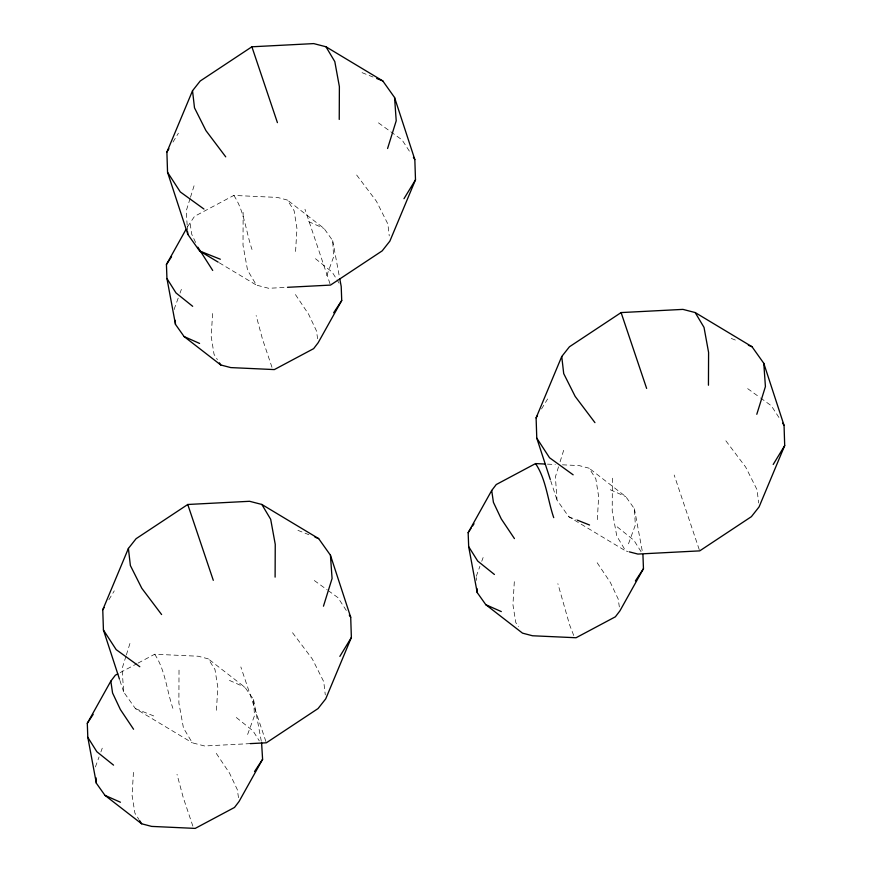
<?xml version="1.0" encoding="UTF-8"?>
<svg xmlns="http://www.w3.org/2000/svg" width="872" height="872" viewBox="0 0 872 872"><rect width="100%" height="100%" fill="white"/><g stroke="black" fill="none" stroke-linecap="round" stroke-linejoin="round"><path stroke-width="0.65" stroke-dasharray="4.36 3.27" d="M179.022 670.132L178.88 702.941L183.458 727.989L192.298 742.813L204.549 745.974L250.242 743.62M243.146 212.441L243.016 245.25L247.583 270.298L256.433 285.122L268.674 288.283L286.147 287.389M612.362 478.227L612.22 511.036L616.798 536.084L625.638 550.908L628.091 551.54M133.449 772.352L132.075 795.362L134.898 813.086L138.942 819.506M212.583 313.538L211.209 336.548L214.032 354.272L217.4 359.624M216.441 710.288L217.815 687.278L214.992 669.554L208.245 658.851L198.249 656.235L154.682 654.24L138.005 663.123M295.575 251.474L296.949 228.464L294.126 210.741L287.378 200.048L277.383 197.421L233.816 195.426L194.511 216.365L187.349 227.014M514.317 581.7L512.943 604.71L515.755 622.434L518.458 626.717M597.298 519.636L598.672 496.626L595.859 478.902L589.112 468.21L579.106 465.583L561.949 464.798M190.096 198.5L186.172 211.1L187.186 225.325M190.488 197.246L194.805 183.393M125.971 656.191L122.047 668.791L123.704 692.074L135.465 708.663L192.298 742.813M126.364 654.937L130.68 641.084M558.527 466.803L555.388 476.886L557.045 500.168L568.806 516.758L625.638 550.908M560.097 461.768L564.021 449.178M178.193 298.126L174.542 308.143L174.771 312.198M180.024 293.123L181.387 289.373M95.408 766.946L99.059 756.94M100.89 751.937L102.253 748.176M326.76 275.65L333.616 256.88L332.679 240.618L324.046 228.453L287.378 200.048M247.626 734.453L254.482 715.683L253.545 699.431L244.912 687.267L208.245 658.851M476.276 576.305L479.927 566.288M481.747 561.285L483.121 557.535M628.494 543.812L635.339 525.042L634.413 508.779L625.78 496.626L589.112 468.21M172.983 142.082L178.4 133.187M108.858 599.773L114.276 590.878M541.523 408.979L547.616 398.973M120.14 672.639L136.817 663.756M547.431 464.133L555.344 464.493M362.054 72.649L373.031 77.03M731.27 338.434L737.374 340.865M568.806 516.758L576.13 519.668M297.93 530.35L308.906 534.721M135.465 708.663L156.208 716.926M308.568 221.586L324.046 228.453M610.302 489.748L625.78 496.626M229.434 680.4L244.912 687.267M219.319 262.821L256.433 285.122M747.675 388.64L759.479 397.185M760.558 397.959L771.284 405.72L780.505 419.89M378.459 122.854L402.079 139.934L410.581 153.014M314.334 580.545L327.218 589.864M328.286 590.638L337.944 597.625L347.873 612.885M315.468 258.701L332.167 272.086L336.341 278.735M617.202 526.862L633.889 540.248L641.552 552.445M236.334 717.514L253.022 730.899L259.289 740.873M233.816 195.426C244.422 211.013 245.893 231.767 252.008 249.479M154.682 654.24C165.288 669.827 166.759 690.58 172.874 708.293M725.875 440.818L745.658 467.054L757.103 489.835L758.618 502.981M356.659 175.032L376.442 201.269L387.887 224.05L389.25 235.887M292.534 632.723L312.318 658.96L323.763 681.741L325.278 694.886M597.178 562.756L610.356 582.442L618.193 599.01L619.338 606.912M295.445 294.583L308.623 314.269L316.46 330.848L317.615 338.739M216.31 753.397L229.489 773.083L237.326 789.661L238.666 798.872M337.028 279.847L339.121 283.171M195.611 242.46L191.698 234.165L189.965 222.327M573.722 635.481L569.612 624.897L557.873 583.695M271.988 367.319L262.418 338.892L256.15 315.533M192.854 826.122L183.284 797.706L177.016 774.347M699.246 549.643L674.187 475.033M330.03 283.858L304.971 209.247M265.906 741.549L240.846 666.938M550.701 480.777L557.045 500.168M119.9 680.443L123.704 692.074M634.413 508.779L642.446 552.041M332.679 240.618L339.502 277.318M253.545 699.431L261.338 741.374M187.273 226.622L187.556 230.502M476.352 577.656L476.504 580.371"/><path stroke-width="1.31" d="M275.105 577.133L275.247 544.324L270.68 519.287L261.829 504.452L249.588 501.291L187.763 504.485L136.087 538.7L128.402 548.433L102.765 609.768L103.43 630.02L119.475 679.146M339.241 119.442L339.382 86.633L334.804 61.596L325.954 46.761L313.713 43.6L251.888 46.794L200.211 81.009L192.527 90.743L166.89 152.077L167.555 172.329L187.829 234.383L199.601 250.973L218.153 262.123M708.446 385.228L708.587 352.419L704.02 327.382L695.169 312.547L682.929 309.386L621.104 312.579L569.427 346.794L561.742 356.528L536.106 417.862L536.771 438.115L550.287 479.48M387.582 148.502L396.215 120.794L394.558 97.501L382.786 80.922L325.954 46.761M323.458 606.193L332.079 578.485L330.433 555.192L318.662 538.613L261.829 504.452M756.798 414.287L765.42 386.579L763.774 363.286L752.002 346.707L695.169 312.547M394.558 97.501L414.832 159.554L415.497 179.806L389.86 241.141L382.176 250.874L330.499 285.09L287.488 287.313M330.433 555.192L350.708 617.245L351.372 637.497L325.736 698.832L318.051 708.565L266.374 742.791L250.242 743.62M763.774 363.286L784.048 425.34L784.702 445.592L759.076 506.926L751.392 516.66L699.715 550.875L637.89 554.069L629.322 551.856M339.742 278.626L341.214 286.496L341.726 300.513L318.182 342.696L313.637 348.647L274.342 369.586L230.775 367.592L220.769 364.976L184.101 336.559L175.479 324.395L166.944 278.517L166.432 264.51L186.041 229.358M261.589 742.682L262.592 759.316L239.048 801.499L234.503 807.45L195.208 828.4L151.641 826.405L141.635 823.778L104.967 795.362L96.345 783.209L87.81 737.331L87.298 723.313L110.831 681.13L115.377 675.179L117.764 673.914M642.937 554.657L643.46 568.675L619.916 610.858L615.37 616.809L576.065 637.748L532.509 635.764L522.502 633.137L485.835 604.721L477.202 592.557L468.678 546.679L468.155 532.672L491.699 490.489L496.244 484.538L535.539 463.588L544.782 464.013M166.89 152.077L168.928 148.741M102.765 609.768L104.117 607.544M403.987 198.696L415.497 179.806M339.862 656.387L351.372 637.497M536.106 417.862L537.457 415.639M773.202 464.482L784.702 445.592M166.432 264.51L171.555 256.706M333.66 312.765L341.726 300.513M87.298 723.313L93.151 714.408M254.526 771.567L262.592 759.316M468.155 532.672L471.087 528.214M472.559 525.99L474.019 523.756M635.394 580.926L643.46 568.675M376.693 78.491L382.786 80.922M748.35 345.247L752.002 346.707M199.601 250.973L220.333 259.235M577.351 520.159L589.548 525.02M315.01 537.152L318.662 538.613M184.101 336.559L199.579 343.426M485.835 604.721L501.313 611.588M104.967 795.362L120.445 802.24M573.144 474.815L549.524 457.735L536.771 438.115M203.928 209.029L180.308 191.949L167.555 172.329M139.803 666.72L116.183 649.64L103.43 630.02M192.679 306.312L175.991 292.927L166.944 278.517M494.413 574.474L477.725 561.088L468.678 546.679M113.545 765.126L96.857 751.74L87.81 737.331M535.539 463.588C546.145 479.175 547.616 499.928 553.731 517.641M594.944 422.637L575.16 396.4L563.715 373.619L561.742 356.528M225.728 156.851L205.945 130.615L194.5 107.834L192.527 90.743M161.603 614.542L141.82 588.306L130.375 565.525L128.402 548.433M514.436 538.591L501.258 518.905L493.421 502.327L491.699 490.489M212.703 270.429L197.857 247.19M133.569 729.243L120.391 709.557L112.564 692.978L110.831 681.13M782.631 423.16L784.048 425.34M413.415 157.374L414.832 159.554M349.291 615.065L350.708 617.245M219.428 362.828L220.769 364.976M139.618 820.574L141.635 823.778M621.104 312.579L646.632 388.422M251.888 46.794L277.416 122.636M187.763 504.485L213.291 580.327M187.644 231.799L187.829 234.383M476.973 588.491L477.202 592.557M175.239 320.329L175.479 324.395M96.029 777.791L96.345 783.209"/></g></svg>
